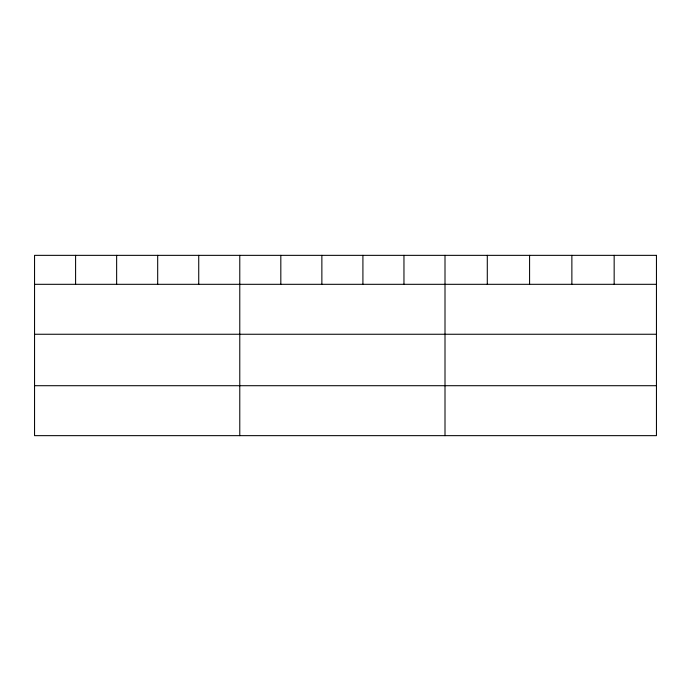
<?xml version="1.0" encoding="UTF-8"?>
<svg xmlns="http://www.w3.org/2000/svg" width="691" height="691" viewBox="0 0 691 691"><rect width="100%" height="100%" fill="white"/><g stroke="black" fill="none" stroke-linecap="round" stroke-linejoin="round"><path stroke-width="1.04" d="M34.55 284.312L656.45 284.312M34.55 334.254L656.45 334.254M34.55 385.708L656.45 385.708M614.161 255.35L614.161 284.312M571.872 255.35L571.872 284.312M529.582 255.35L529.582 284.312M487.293 255.35L487.293 284.312M445.004 255.35L445.004 435.65M403.959 255.35L403.959 284.312M362.913 255.35L362.913 284.312M321.868 255.35L321.868 284.312M280.822 255.35L280.822 284.312M239.777 255.35L239.777 435.65M198.732 255.35L198.732 284.312M157.686 255.35L157.686 284.312M116.641 255.35L116.641 284.312M75.595 255.35L75.595 284.312M656.45 255.35L34.55 255.35L34.55 435.65L656.45 435.65L656.45 255.35"/></g></svg>
